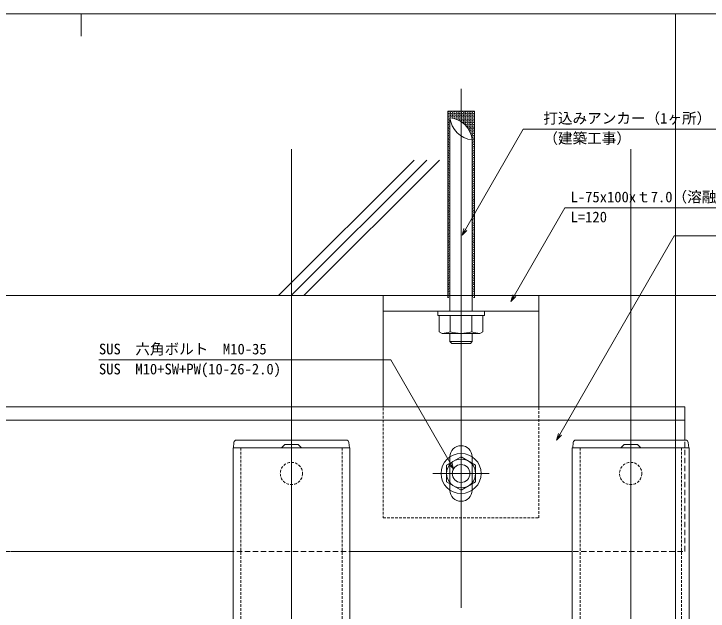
# Model space of a CAD drawing. Units: millimetres on the paper. Extents: x -401 to 401, y -279 to 279.
# Drawn here: x -148.7 to 7.3, y 144.4 to 278.7 of the extents above; entities that cross this region are included whole.
import ezdxf
from ezdxf.enums import TextEntityAlignment as Align

# ---------------------------------------------------------------- set-up
doc = ezdxf.new("R2010")
doc.units = ezdxf.units.MM
doc.linetypes.add('DASHED1', pattern=[1.8, 1.2, -0.6])
for name, color, linetype, lineweight in [('0-0_A-C01-補助線(非印刷)', 4, 'Continuous', 9), ('0-1_0-A01-枠A', 4, 'Continuous', 9), ('0-4_0-A08-芯_他', 4, 'Continuous', 9), ('0-5_A-E01-仕上太線', 4, 'DASHED1', 9), ('0-6_A-D01-RC', 4, 'Continuous', 9), ('0-7_A-C02-ハッチング', 134, 'Continuous', 9), ('0-8_ｱﾙﾐ', 4, 'DASHED1', 9), ('0-A_A-C06-見え掛り_中線', 6, 'Continuous', 9), ('0-B_A-B03-文字_書込_小', 7, 'Continuous', 9), ('0-C_0', 1, 'Continuous', 9), ('1-0_A-C05-見え掛り_細線', 1, 'Continuous', 9), ('1-1_A-D09-金物_鋼材', 4, 'Continuous', 9)]:
    doc.layers.add(name, color=color, linetype=linetype, lineweight=lineweight)
doc.styles.add('ＭＳ ゴシック', font='')
doc.styles.get('ＭＳ ゴシック').set_extended_font_data('MS Gothic')

# ---------------------------------------------------------------- blocks, each defined once
blk = doc.blocks.new('G$C726F75D7')
at = {"layer": '0-4_0-A08-芯_他'}
blk.add_line((-0.001, 615.839), (-0.001, -68.811), dxfattribs=at)
at = {"layer": '0-5_A-E01-仕上太線', "linetype": 'Continuous'}
for p, q in [((-26.251, 481.5), (-26.251, 278)), ((-26.001, 481.5), (25.999, 481.5)), ((26.249, 481.5), (26.249, 278))]:
    blk.add_line(p, q, dxfattribs=at)
at = {"layer": '0-8_ｱﾙﾐ'}
for p, q in [((-22.751, 481.5), (-22.751, 278)), ((22.749, 481.5), (22.75, 278))]:
    blk.add_line(p, q, dxfattribs=at)
blk.add_circle((-0.001, 470), 5, dxfattribs=at)
at = {"layer": '0-A_A-C06-見え掛り_中線'}
for p, q in [((-26.05, 481.5), (-25.84, 483.905)), ((-24.645, 485), (24.644, 485)), ((26.049, 481.5), (25.839, 483.905)), ((-26.251, 481.5), (26.249, 481.5)), ((-4.501, 481.5), (-3, 483)), ((-3, 483), (2.999, 483)), ((2.999, 483), (4.5, 481.5)), ((26.249, 481.5), (26.049, 481.5))]:
    blk.add_line(p, q, dxfattribs=at)
for centre, start, end in [((-24.645, 483.8), 90, 174.99866), ((24.644, 483.8), 5.0013, 90)]:
    blk.add_arc(centre, 1.2, start, end, dxfattribs=at)
blk = doc.blocks.new('G$C16211926')
at = {"layer": '0-C_0'}
blk.add_line((0, -95), (0, 19.5), dxfattribs=at)
at = {"layer": '0-C_0', "color": 7}
for p, q in [((-4.188, 14.5), (-5, 13.688)), ((-5, 13.688), (-5, 10)), ((-5, 13.688), (5, 13.688)), ((-4.188, 14.5), (4.188, 14.5)), ((5, 13.688), (4.188, 14.5)), ((5, 13.688), (5, 10)), ((-8.487, 10), (-9.8, 9.242)), ((8.487, 10), (-8.487, 10)), ((8.487, 10), (9.8, 9.242)), ((-9.8, 2), (-9.8, 9.242)), ((-4.9, 9.242), (-4.9, 2)), ((4.9, 9.242), (4.9, 2)), ((9.8, 2), (9.8, 9.242)), ((-5, 0), (-5, -77)), ((5, 0), (5, -87)), ((-6, -6), (-6, -90)), ((6, -6), (6, -90)), ((6, -90), (-6, -90))]:
    blk.add_line(p, q, dxfattribs=at)
for points in [[(10.5, 0), (10.5, 2), (-10.5, 2)], [(10.5, 0), (-10.5, 0), (-10.5, 2)]]:
    blk.add_lwpolyline(points, dxfattribs=at)
at = {"layer": '0-C_0'}
for centre in [(-5.602, -6.254), (5.712, -6.254), (-5.955, -6.608), (-5.955, -7.315), (-5.955, -8.022), (-5.955, -8.729), (-5.602, -6.961), (-5.602, -7.668), (-5.602, -8.375), (-5.602, -9.082), (-5.248, -6.608), (-5.248, -7.315), (-5.248, -8.022), (-5.248, -8.729), (5.358, -6.607), (5.358, -7.315), (5.358, -8.022), (5.358, -8.729), (5.712, -6.961), (5.712, -7.668), (5.712, -8.375), (5.712, -9.082), (-5.955, -9.436), (-5.955, -10.143), (-5.955, -10.85), (-5.955, -11.557), (-5.955, -12.264), (-5.602, -9.789), (-5.602, -10.497), (-5.602, -11.204), (-5.602, -11.911), (-5.248, -9.436), (-5.248, -10.143), (-5.248, -10.85), (-5.248, -11.557), (-5.248, -12.264), (5.358, -9.436), (5.358, -10.143), (5.358, -10.85), (5.358, -11.557), (5.358, -12.264), (5.712, -9.789), (5.712, -10.496), (5.712, -11.203), (5.712, -11.911), (-5.955, -12.971), (-5.955, -13.679), (-5.955, -14.386), (-5.955, -15.093), (-5.602, -12.618), (-5.602, -13.325), (-5.602, -14.032), (-5.602, -14.739), (-5.602, -15.446), (-5.248, -12.971), (-5.248, -13.678), (-5.248, -14.386), (-5.248, -15.093), (5.358, -12.971), (5.358, -13.678), (5.358, -14.386), (5.358, -15.093), (5.712, -12.618), (5.712, -13.325), (5.712, -14.032), (5.712, -14.739), (5.712, -15.446), (-5.955, -15.8), (-5.955, -16.507), (-5.955, -17.214), (-5.955, -17.921), (-5.955, -18.628), (-5.602, -16.153), (-5.602, -16.861), (-5.602, -17.568), (-5.602, -18.275), (-5.248, -15.8), (-5.248, -16.507), (-5.248, -17.214), (-5.248, -17.921), (-5.248, -18.628), (5.358, -15.8), (5.358, -16.507), (5.358, -17.214), (5.358, -17.921), (5.358, -18.628), (5.712, -16.153), (5.712, -16.861), (5.712, -17.567), (5.712, -18.274), (-5.955, -19.335), (-5.955, -20.042), (-5.955, -20.75), (-5.955, -21.457), (-5.602, -18.982), (-5.602, -19.689), (-5.602, -20.396), (-5.602, -21.103), (-5.602, -21.81), (-5.248, -19.335), (-5.248, -20.042), (-5.248, -20.749), (-5.248, -21.457), (5.358, -19.335), (5.358, -20.042), (5.358, -20.749), (5.358, -21.457), (5.712, -18.982), (5.712, -19.689), (5.712, -20.396), (5.712, -21.103), (5.712, -21.81), (-5.955, -22.164), (-5.955, -22.871), (-5.955, -23.578), (-5.955, -24.285), (-5.955, -24.992), (-5.602, -22.517), (-5.602, -23.224), (-5.602, -23.932), (-5.602, -24.639), (-5.248, -22.164), (-5.248, -22.871), (-5.248, -23.578), (-5.248, -24.285), (-5.248, -24.992), (5.358, -22.164), (5.358, -22.871), (5.358, -23.578), (5.358, -24.285), (5.358, -24.992), (5.712, -22.517), (5.712, -23.224), (5.712, -23.932), (5.712, -24.638), (-5.955, -25.699), (-5.955, -26.406), (-5.955, -27.113), (-5.955, -27.821), (-5.602, -25.346), (-5.602, -26.053), (-5.602, -26.76), (-5.602, -27.467), (-5.248, -25.699), (-5.248, -26.406), (-5.248, -27.113), (-5.248, -27.821), (5.358, -25.699), (5.358, -26.406), (5.358, -27.113), (5.358, -27.82), (5.712, -25.346), (5.712, -26.053), (5.712, -26.76), (5.712, -27.467), (-5.955, -28.528), (-5.955, -29.235), (-5.955, -29.942), (-5.955, -30.649), (-5.602, -28.174), (-5.602, -28.881), (-5.602, -29.588), (-5.602, -30.295), (-5.602, -31.003), (-5.248, -28.528), (-5.248, -29.235), (-5.248, -29.942), (-5.248, -30.649), (5.358, -28.528), (5.358, -29.235), (5.358, -29.942), (5.358, -30.649), (5.712, -28.174), (5.712, -28.881), (5.712, -29.588), (5.712, -30.295), (5.712, -31.003), (-5.955, -31.356), (-5.955, -32.063), (-5.955, -32.77), (-5.955, -33.477), (-5.955, -34.184), (-5.602, -31.71), (-5.602, -32.417), (-5.602, -33.124), (-5.602, -33.831), (-5.248, -31.356), (-5.248, -32.063), (-5.248, -32.77), (-5.248, -33.477), (-5.248, -34.184), (5.358, -31.356), (5.358, -32.063), (5.358, -32.77), (5.358, -33.477), (5.358, -34.184), (5.712, -31.71), (5.712, -32.417), (5.712, -33.124), (5.712, -33.831), (-5.955, -34.892), (-5.955, -35.599), (-5.955, -36.306), (-5.955, -37.013), (-5.602, -34.538), (-5.602, -35.245), (-5.602, -35.952), (-5.602, -36.659), (-5.602, -37.366), (-5.248, -34.892), (-5.248, -35.599), (-5.248, -36.306), (-5.248, -37.013), (5.358, -34.892), (5.358, -35.599), (5.358, -36.306), (5.358, -37.013), (5.712, -34.538), (5.712, -35.245), (5.712, -35.952), (5.712, -36.659), (5.712, -37.366), (-5.955, -37.72), (-5.955, -38.427), (-5.955, -39.134), (-5.955, -39.841), (-5.955, -40.548), (-5.602, -38.074), (-5.602, -38.781), (-5.602, -39.488), (-5.602, -40.195), (-5.248, -37.72), (-5.248, -38.427), (-5.248, -39.134), (-5.248, -39.841), (-5.248, -40.548), (5.358, -37.72), (5.358, -38.427), (5.358, -39.134), (5.358, -39.841), (5.358, -40.548), (5.712, -38.074), (5.712, -38.781), (5.712, -39.488), (5.712, -40.195), (-5.955, -41.256), (-5.955, -41.963), (-5.955, -42.67), (-5.955, -43.377), (-5.602, -40.902), (-5.602, -41.609), (-5.602, -42.316), (-5.602, -43.023), (-5.602, -43.73), (-5.248, -41.256), (-5.248, -41.963), (-5.248, -42.67), (-5.248, -43.377), (5.358, -41.256), (5.358, -41.963), (5.358, -42.67), (5.358, -43.377), (5.712, -40.902), (5.712, -41.609), (5.712, -42.316), (5.712, -43.023), (5.712, -43.73), (-5.955, -44.084), (-5.955, -44.791), (-5.955, -45.498), (-5.955, -46.205), (-5.602, -44.438), (-5.602, -45.145), (-5.602, -45.852), (-5.602, -46.559), (-5.248, -44.084), (-5.248, -44.791), (-5.248, -45.498), (-5.248, -46.205), (5.358, -44.084), (5.358, -44.791), (5.358, -45.498), (5.358, -46.205), (5.712, -44.438), (5.712, -45.145), (5.712, -45.852), (5.712, -46.559), (-5.955, -46.912), (-5.955, -47.62), (-5.955, -48.327), (-5.955, -49.034), (-5.955, -49.741), (-5.602, -47.266), (-5.602, -47.973), (-5.602, -48.68), (-5.602, -49.387), (-5.248, -46.912), (-5.248, -47.62), (-5.248, -48.327), (-5.248, -49.034), (-5.248, -49.741), (5.358, -46.912), (5.358, -47.62), (5.358, -48.327), (5.358, -49.034), (5.358, -49.741), (5.712, -47.266), (5.712, -47.973), (5.712, -48.68), (5.712, -49.387), (-5.955, -50.448), (-5.955, -51.155), (-5.955, -51.862), (-5.955, -52.569), (-5.602, -50.094), (-5.602, -50.802), (-5.602, -51.509), (-5.602, -52.216), (-5.602, -52.923), (-5.248, -50.448), (-5.248, -51.155), (-5.248, -51.862), (-5.248, -52.569), (5.358, -50.448), (5.358, -51.155), (5.358, -51.862), (5.358, -52.569), (5.712, -50.094), (5.712, -50.802), (5.712, -51.509), (5.712, -52.216), (5.712, -52.923), (-5.955, -53.276), (-5.955, -53.984), (-5.955, -54.691), (-5.955, -55.398), (-5.955, -56.105), (-5.602, -53.63), (-5.602, -54.337), (-5.602, -55.044), (-5.602, -55.751), (-5.248, -53.276), (-5.248, -53.983), (-5.248, -54.691), (-5.248, -55.398), (-5.248, -56.105), (5.358, -53.276), (5.358, -53.984), (5.358, -54.691), (5.358, -55.398), (5.358, -56.105), (5.712, -53.63), (5.712, -54.337), (5.712, -55.044), (5.712, -55.751), (-5.955, -56.812), (-5.955, -57.519), (-5.955, -58.226), (-5.955, -58.933), (-5.602, -56.458), (-5.602, -57.165), (-5.602, -57.873), (-5.602, -58.58), (-5.602, -59.287), (-5.248, -56.812), (-5.248, -57.519), (-5.248, -58.226), (-5.248, -58.933), (5.358, -56.812), (5.358, -57.519), (5.358, -58.226), (5.358, -58.933), (5.712, -56.458), (5.712, -57.165), (5.712, -57.873), (5.712, -58.58), (5.712, -59.287), (-5.955, -59.64), (-5.955, -60.348), (-5.955, -61.055), (-5.955, -61.762), (-5.602, -59.994), (-5.602, -60.701), (-5.602, -61.408), (-5.602, -62.115), (-5.248, -59.64), (-5.248, -60.348), (-5.248, -61.055), (-5.248, -61.762), (5.358, -59.64), (5.358, -60.348), (5.358, -61.055), (5.358, -61.762), (5.712, -59.994), (5.712, -60.701), (5.712, -61.408), (5.712, -62.115), (-5.955, -62.469), (-5.955, -63.176), (-5.955, -63.883), (-5.955, -64.59), (-5.955, -65.297), (-5.602, -62.822), (-5.602, -63.529), (-5.602, -64.236), (-5.602, -64.944), (-5.248, -62.469), (-5.248, -63.176), (-5.248, -63.883), (-5.248, -64.59), (-5.248, -65.297), (5.358, -62.469), (5.358, -63.176), (5.358, -63.883), (5.358, -64.59), (5.358, -65.297), (5.712, -62.822), (5.712, -63.529), (5.712, -64.236), (5.712, -64.944), (-5.955, -66.004), (-5.955, -66.711), (-5.955, -67.419), (-5.955, -68.126), (-5.602, -65.651), (-5.602, -66.358), (-5.602, -67.065), (-5.602, -67.772), (-5.602, -68.479), (-5.248, -66.004), (-5.248, -66.711), (-5.248, -67.419), (-5.248, -68.126), (5.358, -66.004), (5.358, -66.711), (5.358, -67.419), (5.358, -68.126), (5.712, -65.651), (5.712, -66.358), (5.712, -67.065), (5.712, -67.772), (5.712, -68.479), (-5.955, -68.833), (-5.955, -69.54), (-5.955, -70.247), (-5.955, -70.954), (-5.955, -71.661), (-5.602, -69.186), (-5.602, -69.893), (-5.602, -70.601), (-5.602, -71.308), (-5.248, -68.833), (-5.248, -69.54), (-5.248, -70.247), (-5.248, -70.954), (-5.248, -71.661), (5.358, -68.833), (5.358, -69.54), (5.358, -70.247), (5.358, -70.954), (5.358, -71.661), (5.712, -69.186), (5.712, -69.893), (5.712, -70.601), (5.712, -71.308), (-5.955, -72.368), (-5.955, -73.075), (-5.955, -73.782), (-5.955, -74.49), (-5.602, -72.015), (-5.602, -72.722), (-5.602, -73.429), (-5.602, -74.136), (-5.602, -74.843), (-5.248, -72.368), (-5.248, -73.075), (-5.248, -73.782), (-5.248, -74.49), (5.358, -72.368), (5.358, -73.075), (5.358, -73.782), (5.358, -74.49), (5.712, -72.015), (5.712, -72.722), (5.712, -73.429), (5.712, -74.136), (5.712, -74.843), (-5.955, -75.197), (-5.955, -75.904), (-5.955, -76.611), (-5.955, -77.318), (-5.955, -78.025), (-5.602, -75.55), (-5.602, -76.257), (-5.602, -76.965), (-5.602, -77.672), (-5.248, -75.197), (-5.248, -75.904), (-5.248, -76.611), (-5.248, -77.318), (-5.248, -78.025), (5.358, -75.197), (5.358, -75.904), (5.358, -76.611), (5.358, -77.318), (5.358, -78.025), (5.712, -75.55), (5.712, -76.257), (5.712, -76.965), (5.712, -77.672), (-5.955, -78.732), (-5.955, -79.439), (-5.955, -80.146), (-5.955, -80.853), (-5.602, -78.379), (-5.602, -79.086), (-5.602, -79.793), (-5.602, -80.5), (-5.248, -78.732), (-5.248, -79.44), (-5.248, -80.146), (-5.248, -80.853), (-4.895, -78.379), (-4.895, -79.086), (-4.895, -79.793), (-4.895, -80.5), (-4.541, -79.439), (-4.541, -80.146), (-4.541, -80.853), (-4.187, -80.5), (5.358, -78.732), (5.358, -79.439), (5.358, -80.146), (5.358, -80.854), (5.712, -78.379), (5.712, -79.086), (5.712, -79.793), (5.712, -80.5), (-5.955, -81.561), (-5.955, -82.268), (-5.955, -82.975), (-5.955, -83.682), (-5.602, -81.207), (-5.602, -81.914), (-5.602, -82.621), (-5.602, -83.328), (-5.602, -84.036), (-5.248, -81.561), (-5.248, -82.268), (-5.248, -82.975), (-5.248, -83.682), (-4.895, -81.207), (-4.895, -81.914), (-4.895, -82.621), (-4.895, -83.328), (-4.895, -84.036), (-4.541, -81.561), (-4.541, -82.268), (-4.541, -82.975), (-4.541, -83.682), (-4.187, -81.207), (-4.187, -81.914), (-4.187, -82.621), (-4.187, -83.328), (-4.187, -84.036), (-3.834, -81.561), (-3.834, -82.268), (-3.834, -82.975), (-3.834, -83.682), (-3.48, -81.914), (-3.48, -82.621), (-3.48, -83.328), (-3.48, -84.036), (-3.127, -82.268), (-3.127, -82.975), (-3.127, -83.682), (-2.773, -83.328), (-2.773, -84.036), (-2.42, -83.682), (-2.066, -84.036), (5.358, -81.561), (5.358, -82.268), (5.358, -82.975), (5.358, -83.682), (5.712, -81.207), (5.712, -81.914), (5.712, -82.621), (5.712, -83.329), (5.712, -84.036), (-5.955, -84.389), (-5.955, -85.096), (-5.955, -85.803), (-5.955, -86.511), (-5.955, -87.218), (-5.602, -84.743), (-5.602, -85.45), (-5.602, -86.157), (-5.602, -86.864), (-5.248, -84.389), (-5.248, -85.096), (-5.248, -85.803), (-5.248, -86.511), (-5.248, -87.218), (-4.895, -84.743), (-4.895, -85.45), (-4.895, -86.157), (-4.895, -86.864), (-4.541, -84.389), (-4.541, -85.096), (-4.541, -85.803), (-4.541, -86.511), (-4.541, -87.217), (-4.187, -84.743), (-4.187, -85.45), (-4.187, -86.157), (-4.187, -86.864), (-3.834, -84.389), (-3.834, -85.096), (-3.834, -85.803), (-3.834, -86.511), (-3.834, -87.217), (-3.48, -84.743), (-3.48, -85.45), (-3.48, -86.157), (-3.48, -86.864), (-3.127, -84.389), (-3.127, -85.096), (-3.127, -85.803), (-3.127, -86.51), (-3.127, -87.217), (-2.773, -84.743), (-2.773, -85.45), (-2.773, -86.157), (-2.773, -86.864), (-2.42, -84.389), (-2.42, -85.096), (-2.42, -85.803), (-2.42, -86.51), (-2.42, -87.217), (-2.066, -84.743), (-2.066, -85.45), (-2.066, -86.157), (-2.066, -86.864), (-1.712, -84.389), (-1.712, -85.096), (-1.712, -85.803), (-1.712, -86.51), (-1.712, -87.217), (-1.359, -84.743), (-1.359, -85.45), (-1.359, -86.157), (-1.359, -86.864), (-1.006, -86.511), (-1.005, -85.096), (-1.005, -85.803), (-1.005, -87.217), (-0.652, -85.45), (-0.652, -86.157), (-0.652, -86.864), (-0.298, -85.096), (-0.298, -85.803), (-0.298, -86.511), (-0.298, -87.217), (0.055, -85.45), (0.055, -86.157), (0.055, -86.864), (0.409, -85.803), (0.409, -86.51), (0.409, -87.217), (0.762, -86.157), (0.762, -86.864), (1.116, -86.51), (1.116, -87.217), (1.469, -86.157), (1.469, -86.864), (1.823, -86.51), (1.823, -87.217), (2.177, -86.864), (2.53, -86.511), (2.53, -87.217), (2.884, -86.864), (3.237, -87.217), (3.591, -86.864), (3.944, -87.217), (4.652, -87.218), (5.358, -84.389), (5.358, -85.096), (5.358, -85.803), (5.358, -86.511), (5.358, -87.217), (5.712, -84.743), (5.712, -85.45), (5.712, -86.157), (5.712, -86.864), (-5.955, -87.925), (-5.955, -88.632), (-5.955, -89.339), (-5.602, -87.571), (-5.602, -88.278), (-5.602, -88.985), (-5.602, -89.692), (-5.248, -87.925), (-5.248, -88.632), (-5.248, -89.339), (-4.895, -87.571), (-4.895, -88.278), (-4.895, -88.985), (-4.895, -89.692), (-4.541, -87.925), (-4.541, -88.632), (-4.541, -89.339), (-4.188, -89.692), (-4.187, -87.571), (-4.187, -88.278), (-4.187, -88.985), (-3.834, -87.925), (-3.834, -88.632), (-3.834, -89.339), (-3.48, -87.571), (-3.48, -88.278), (-3.48, -88.985), (-3.48, -89.692), (-3.127, -87.925), (-3.127, -88.632), (-3.127, -89.339), (-2.773, -87.571), (-2.773, -88.278), (-2.773, -88.985), (-2.773, -89.692), (-2.42, -87.925), (-2.42, -88.632), (-2.42, -89.339), (-2.066, -87.571), (-2.066, -88.278), (-2.066, -88.985), (-2.066, -89.692), (-1.713, -89.339), (-1.712, -87.925), (-1.712, -88.632), (-1.359, -87.571), (-1.359, -88.278), (-1.359, -88.985), (-1.359, -89.692), (-1.006, -87.925), (-1.006, -88.632), (-1.006, -89.339), (-0.652, -87.571), (-0.652, -88.278), (-0.652, -88.985), (-0.652, -89.692), (-0.298, -87.925), (-0.298, -88.632), (-0.298, -89.339), (0.055, -87.571), (0.055, -88.278), (0.055, -88.985), (0.055, -89.692), (0.409, -87.925), (0.409, -88.632), (0.409, -89.339), (0.762, -87.571), (0.762, -88.278), (0.762, -88.985), (0.762, -89.692), (1.116, -87.925), (1.116, -88.632), (1.116, -89.339), (1.469, -87.571), (1.469, -88.278), (1.469, -88.985), (1.469, -89.692), (1.823, -87.925), (1.823, -88.632), (1.823, -89.339), (2.177, -87.571), (2.177, -88.278), (2.177, -88.985), (2.177, -89.692), (2.53, -87.925), (2.53, -88.632), (2.53, -89.339), (2.884, -87.571), (2.884, -88.278), (2.884, -88.985), (2.884, -89.692), (3.237, -87.925), (3.237, -88.632), (3.237, -89.339), (3.591, -87.571), (3.591, -88.278), (3.591, -88.985), (3.591, -89.692), (3.944, -87.925), (3.944, -88.632), (3.944, -89.339), (4.298, -87.571), (4.298, -88.278), (4.298, -88.985), (4.298, -89.692), (4.651, -87.925), (4.651, -88.632), (4.651, -89.339), (5.005, -87.571), (5.005, -88.278), (5.005, -88.985), (5.005, -89.692), (5.358, -87.925), (5.358, -88.632), (5.358, -89.339), (5.712, -87.571), (5.712, -88.278), (5.712, -88.985), (5.712, -89.692)]:
    blk.add_circle(centre, 0.05, dxfattribs=at)
at = {"layer": '0-C_0', "color": 7}
for centre, radius, start, end in [((-8.487, 1.134), 8.866, 66.13493, 89.99998), ((0, -6.216), 16.216, 72.41194, 107.58806), ((8.487, 1.134), 8.866, 90.00002, 113.86507), ((6.186, -75.814), 11.248, 186.0509, 263.9491), ((-6.186, -88.186), 11.248, 6.05054, 83.9491)]:
    blk.add_arc(centre, radius, start, end, dxfattribs=at)
blk = doc.blocks.new('A$C579A7BCD')
at = {"layer": '0-4_0-A08-芯_他'}
for p, q in [((0, 12.683), (0, -12.683)), ((-12.682, 0), (12.683, 0))]:
    blk.add_line(p, q, dxfattribs=at)
at = {"layer": '1-0_A-C05-見え掛り_細線'}
for p, q in [((-6.5, 3.752), (0, 7.505)), ((6.5, 3.752), (0, 7.505)), ((-6.5, 3.752), (-6.5, -3.753)), ((6.5, 3.752), (6.5, -3.753)), ((-6.5, -3.753), (0, -7.505)), ((6.5, -3.753), (0, -7.505))]:
    blk.add_line(p, q, dxfattribs=at)
for radius in [9, 6.5]:
    blk.add_circle((0, 0), radius, dxfattribs=at)
blk = doc.blocks.new('G$C417FFCDC')
at = {"layer": '0-4_0-A08-芯_他'}
blk.add_line((0, -140.475), (0, 92.93), dxfattribs=at)
at = {"layer": '0-5_A-E01-仕上太線'}
blk.add_lwpolyline([(-35, -100), (35, -100), (35, 0), (-35, 0)], close=True, dxfattribs=at)
at = {"layer": '1-0_A-C05-見え掛り_細線'}
for p, q in [((35, -7), (-35, -7)), ((-5, -72.5), (-5, -87.5)), ((5, -87.5), (5, -72.5))]:
    blk.add_line(p, q, dxfattribs=at)
blk.add_lwpolyline([(-35, -50), (-35, 0), (35, 0), (35, -50)], dxfattribs=at)
blk.add_circle((-0.001, -80), 4, dxfattribs=at)
for centre, start, end in [((0, -72.5), 0, 180), ((0, -87.5), 180, 0)]:
    blk.add_arc(centre, 5, start, end, dxfattribs=at)
at = {"layer": '1-0_A-C05-見え掛り_細線', "xscale": -1}
blk.add_blockref('A$C579A7BCD', (0, -80), dxfattribs=at)
at = {"layer": '1-1_A-D09-金物_鋼材', "rotation": 180}
blk.add_blockref('G$C16211926', (0, -7), dxfattribs=at)
blk = doc.blocks.new('_Open30')
at = {"layer": '0-C_0', "color": 7}
blk.add_line((0, 0), (-1, 0), dxfattribs=at)
blk.add_lwpolyline([(-1, 0.2679), (0, 0), (-1, -0.2679)], dxfattribs=at)

msp = doc.modelspace()

# ---------------------------------------------------------------- linework, layer by layer
at = {"layer": '0-0_A-C01-補助線(非印刷)'}
for p, q in [((-133.556, 278.667), (-133.556, 273.667)), ((0, -252), (0, 278.667)), ((0, 278.667), (0, 273.667))]:
    msp.add_line(p, q, dxfattribs=at)
at = {"layer": '0-1_0-A01-枠A'}
msp.add_line((-400.667, 278.667), (400.667, 278.667), dxfattribs=at)
at = {"layer": '0-5_A-E01-仕上太線'}
msp.add_line((-327.178, 187.323), (2.072, 187.323), dxfattribs=at)
msp.add_lwpolyline([(-327.178, 157.823), (2.072, 157.823), (2.072, 190.323), (-327.178, 190.323)], close=True, dxfattribs=at)
at = {"layer": '0-6_A-D01-RC'}
msp.add_line((-343.778, 215.323), (28.118, 215.323), dxfattribs=at)
at = {"layer": '0-7_A-C02-ハッチング'}
for p, q in [((-89.189, 215.323), (-58.703, 245.808)), ((-86.36, 215.323), (-55.875, 245.808)), ((-83.532, 215.323), (-53.046, 245.808))]:
    msp.add_line(p, q, dxfattribs=at)
at = {"layer": '0-B_A-B03-文字_書込_小'}
for points in [[(-47.203, 230.185), (-34.223, 252.737), (9.564, 252.737)], [(-36.224, 215.301), (-24.859, 235.045), (25.096, 235.045)], [(-25.954, 184.116), (-0.255, 228.764), (57.462, 228.764)], [(-50.625, 177.691), (-63.955, 200.849), (-129.55, 200.849)]]:
    msp.add_lwpolyline(points, dxfattribs=at)
at = {"layer": '1-0_A-C05-見え掛り_細線'}
for p, q in [((-327.178, 187.323), (2.072, 187.323)), ((-149.428, 157.823), (-99.428, 157.823)), ((-73.178, 157.823), (-23.178, 157.823))]:
    msp.add_line(p, q, dxfattribs=at)
msp.add_lwpolyline([(2.072, 182.823), (2.072, 190.323), (-327.178, 190.323), (-327.178, 182.823)], dxfattribs=at)

# ---------------------------------------------------------------- block references
at = {"layer": '0-5_A-E01-仕上太線', "xscale": 0.5, "yscale": 0.5}
for p in [(-86.303, -59.677), (-10.053, -59.677)]:
    msp.add_blockref('G$C726F75D7', p, dxfattribs=at)
at = {"layer": '0-B_A-B03-文字_書込_小', "xscale": 1.5, "yscale": 1.5}
for p, rotation in [((-47.952, 228.885), 240.07573), ((-36.972, 214.001), 240.07573), ((-26.702, 182.816), 240.07573), ((-49.877, 176.391), 299.92427)]:
    msp.add_blockref('_Open30', p, dxfattribs=dict(at, rotation=rotation))
at = {"layer": '1-1_A-D09-金物_鋼材', "xscale": 0.5, "yscale": 0.5}
msp.add_blockref('G$C417FFCDC', (-48.178, 215.323), dxfattribs=at)

# ---------------------------------------------------------------- texts
at = {"layer": '0-B_A-B03-文字_書込_小', "style": 'ＭＳ ゴシック'}
for s, p in [('打込みアンカー（1ヶ所）', (-29.687, 253.274)), ('（建築工事）', (-29.687, 248.774)), ('L-75x100xｔ7.0（溶融亜鉛メッキ）', (-23.565, 235.582)), ('L=120', (-23.565, 231.082)), ('SUS\u3000六角ボルト\u3000M10-35', (-129.564, 201.387)), ('SUS\u3000M10+SW+PW(10-26-2.0)', (-129.564, 196.887))]:
    msp.add_text(s, height=2.405, dxfattribs=at).set_placement(p, align=Align.BOTTOM_LEFT)

doc.saveas('drawing.dxf')
